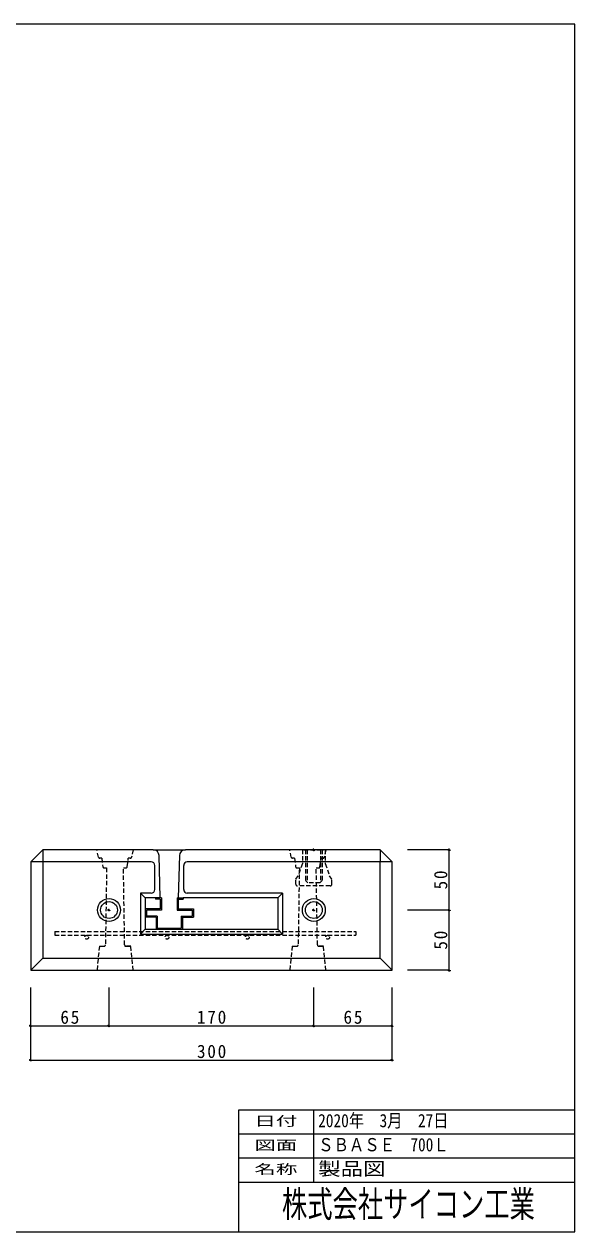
# Model space of a CAD drawing. Units: millimetres at full size, sheet at 1:3. Extents: x -3864 to -2494, y -501 to 501.
# Drawn here: x -2951 to -2494, y -501 to 501 of the extents above; entities that cross this region are included whole.
import ezdxf
from ezdxf.enums import TextEntityAlignment as Align

# ---------------------------------------------------------------- set-up
doc = ezdxf.new("R2010")
doc.units = ezdxf.units.MM
doc.header["$LTSCALE"] = 3
doc.header["$PDMODE"] = 32
doc.header["$PDSIZE"] = 1.5
doc.linetypes.add('DASHED1', pattern=[1.8, 1.2, -0.6])
doc.layers.add('0-0_0', color=4, linetype='DASHED1', lineweight=18)
doc.styles.add('ＭＳ ゴシック', font='')
doc.styles.get('ＭＳ ゴシック').set_extended_font_data('MS Gothic')

msp = doc.modelspace()

# ---------------------------------------------------------------- linework, layer by layer
at = {"layer": '0-0_0', "color": 7, "linetype": 'Continuous'}
for p, q in [((-2493.817, 501.26), (-3863.817, 501.26)), ((-2945.477, -194.094), (-2935.477, -184.094)), ((-2843.853, -184.094), (-2935.477, -184.094)), ((-2935.477, -184.094), (-2935.477, -194.094)), ((-2843.853, -184.094), (-2817.1, -184.094)), ((-2837.977, -224.094), (-2838.855, -188.969)), ((-2822.098, -188.969), (-2822.977, -224.094)), ((-2655.477, -184.094), (-2817.1, -184.094)), ((-2645.477, -194.094), (-2655.477, -184.094)), ((-2655.477, -184.094), (-2655.477, -194.094)), ((-2945.477, -194.094), (-2945.477, -284.094)), ((-2845.477, -194.094), (-2945.477, -194.094)), ((-2935.477, -194.094), (-2935.477, -274.094)), ((-2842.477, -217.094), (-2842.477, -197.094)), ((-2818.477, -217.094), (-2818.477, -197.094)), ((-2645.477, -194.094), (-2815.477, -194.094)), ((-2655.477, -274.094), (-2655.477, -194.094)), ((-2645.477, -284.094), (-2645.477, -194.094)), ((-2850.477, -224.094), (-2854.477, -220.094)), ((-2736.477, -220.094), (-2815.477, -220.094)), ((-2736.477, -220.094), (-2740.477, -224.094)), ((-2736.477, -220.094), (-2736.477, -254.094)), ((-2850.477, -224.094), (-2850.477, -250.094)), ((-2841.977, -224.094), (-2850.477, -224.094)), ((-2836.977, -224.094), (-2841.977, -224.094)), ((-2841.977, -224.094), (-2841.977, -225.094)), ((-2837.977, -225.094), (-2841.977, -225.094)), ((-2837.977, -225.094), (-2837.977, -233.094)), ((-2836.977, -224.094), (-2836.977, -234.094)), ((-2823.977, -224.094), (-2818.977, -224.094)), ((-2823.977, -224.094), (-2823.977, -234.094)), ((-2822.977, -225.094), (-2818.977, -225.094)), ((-2822.977, -225.094), (-2822.977, -233.094)), ((-2740.477, -224.094), (-2818.977, -224.094)), ((-2818.977, -224.094), (-2818.977, -225.094)), ((-2740.477, -224.094), (-2740.477, -250.094)), ((-2850.477, -233.094), (-2850.477, -240.094)), ((-2837.977, -233.094), (-2850.477, -233.094)), ((-2841.477, -240.094), (-2850.477, -240.094)), ((-2836.977, -234.094), (-2849.477, -234.094)), ((-2849.477, -234.094), (-2849.477, -239.094)), ((-2840.477, -239.094), (-2849.477, -239.094)), ((-2841.477, -240.094), (-2841.477, -250.094)), ((-2840.477, -239.094), (-2840.477, -249.094)), ((-2823.977, -234.094), (-2811.477, -234.094)), ((-2822.977, -233.094), (-2810.477, -233.094)), ((-2820.477, -239.094), (-2811.477, -239.094)), ((-2820.477, -239.094), (-2820.477, -249.094)), ((-2819.477, -240.094), (-2810.477, -240.094)), ((-2819.477, -240.094), (-2819.477, -250.094)), ((-2811.477, -234.094), (-2811.477, -239.094)), ((-2810.477, -233.094), (-2810.477, -240.094)), ((-2850.477, -250.094), (-2854.477, -254.094)), ((-2850.477, -250.094), (-2740.477, -250.094)), ((-2841.477, -250.094), (-2819.477, -250.094)), ((-2840.477, -249.094), (-2820.477, -249.094)), ((-2736.477, -254.094), (-2740.477, -250.094)), ((-2854.477, -254.094), (-2736.477, -254.094)), ((-2935.477, -274.094), (-2945.477, -284.094)), ((-2945.477, -284.094), (-2645.477, -284.094)), ((-2710.634, -400.178), (-2710.634, -460.178)), ((-2493.817, -420.178), (-2773.017, -420.178)), ((-2493.817, -440.178), (-2773.017, -440.178)), ((-2493.817, -460.178), (-2773.017, -460.178))]:
    msp.add_line(p, q, dxfattribs=at)
at = {"layer": '0-0_0'}
for p, q in [((-2889.146, -190.304), (-2890.477, -184.094)), ((-2860.477, -184.094), (-2861.807, -190.304)), ((-2729.146, -190.304), (-2730.477, -184.094)), ((-2718.727, -184.094), (-2702.227, -184.094)), ((-2717.477, -184.094), (-2717.477, -209.594)), ((-2715.977, -184.094), (-2715.977, -211.094)), ((-2704.977, -184.094), (-2704.977, -211.094)), ((-2703.477, -184.094), (-2703.477, -209.594)), ((-2700.477, -184.094), (-2701.807, -190.304)), ((-2886.477, -191.094), (-2888.168, -191.094)), ((-2886.477, -191.094), (-2885.586, -198.218)), ((-2884.594, -199.094), (-2882.477, -199.094)), ((-2882.477, -199.094), (-2883.461, -263.11)), ((-2868.477, -199.094), (-2866.359, -199.094)), ((-2867.492, -263.11), (-2868.477, -199.094)), ((-2865.367, -198.218), (-2864.477, -191.094)), ((-2862.785, -191.094), (-2864.477, -191.094)), ((-2726.477, -191.094), (-2728.168, -191.094)), ((-2726.477, -191.094), (-2725.586, -198.218)), ((-2724.594, -199.094), (-2722.477, -199.094)), ((-2722.477, -199.094), (-2723.461, -263.11)), ((-2708.477, -199.094), (-2706.359, -199.094)), ((-2707.492, -263.11), (-2708.477, -199.094)), ((-2705.367, -198.218), (-2704.477, -191.094)), ((-2702.785, -191.094), (-2704.477, -191.094)), ((-2725.477, -208.449), (-2723.477, -205.593)), ((-2725.477, -212.594), (-2725.477, -208.449)), ((-2715.477, -211.594), (-2717.477, -209.594)), ((-2703.477, -209.594), (-2705.477, -211.594)), ((-2695.477, -208.449), (-2697.477, -205.593)), ((-2695.477, -208.449), (-2695.51, -208.449)), ((-2695.477, -212.594), (-2695.477, -208.449)), ((-2696.977, -214.094), (-2723.977, -214.094)), ((-2705.477, -211.594), (-2715.477, -211.594)), ((-2925.58, -251.894), (-2925.58, -255.094)), ((-2925.58, -251.894), (-2675.58, -251.894)), ((-2925.58, -255.094), (-2675.58, -255.094)), ((-2675.58, -251.894), (-2675.58, -255.094)), ((-2888.477, -264.094), (-2890.477, -284.094)), ((-2888.477, -264.094), (-2884.461, -264.094)), ((-2867.477, -264.094), (-2867.492, -264.094)), ((-2862.477, -264.094), (-2866.492, -264.094)), ((-2866.492, -264.094), (-2862.477, -264.094)), ((-2860.477, -284.094), (-2862.477, -264.094)), ((-2728.477, -264.094), (-2730.477, -284.094)), ((-2728.477, -264.094), (-2724.461, -264.094)), ((-2707.477, -264.094), (-2707.492, -264.094)), ((-2702.477, -264.094), (-2706.492, -264.094)), ((-2706.492, -264.094), (-2702.477, -264.094)), ((-2700.477, -284.094), (-2702.477, -264.094))]:
    msp.add_line(p, q, dxfattribs=at)
at = {"layer": '0-0_0', "linetype": 'Continuous'}
for p, q in [((-2598.062, -184.094), (-2632.636, -184.094)), ((-2598.062, -234.094), (-2598.062, -184.094)), ((-2598.062, -234.094), (-2632.636, -234.094)), ((-2598.062, -284.094), (-2598.062, -234.094)), ((-2598.062, -284.094), (-2632.636, -284.094)), ((-2945.477, -330.188), (-2945.477, -298.464)), ((-2945.477, -358.595), (-2945.477, -298.464)), ((-2880.477, -330.188), (-2880.477, -298.464)), ((-2710.477, -330.188), (-2710.477, -298.464)), ((-2645.477, -330.188), (-2645.477, -298.464)), ((-2645.477, -358.595), (-2645.477, -298.464)), ((-2945.477, -330.188), (-2880.477, -330.188)), ((-2880.477, -330.188), (-2710.477, -330.188)), ((-2710.477, -330.188), (-2645.477, -330.188)), ((-2945.477, -358.595), (-2645.477, -358.595))]:
    msp.add_line(p, q, dxfattribs=at)
at = {"layer": '0-0_0', "color": 7, "linetype": 'Continuous'}
for points in [[(-3863.817, -501.24), (-2493.817, -501.24), (-2493.817, 501.26)], [(-2845.477, -220.094), (-2854.477, -220.094), (-2854.477, -254.094)], [(-2935.477, -274.094), (-2655.477, -274.094), (-2645.477, -284.094)], [(-2493.817, -400.178), (-2773.017, -400.178), (-2773.017, -501.24)]]:
    msp.add_lwpolyline(points, dxfattribs=at)
at = {"layer": '0-0_0'}
for points in [[(-2719.977, -184.094), (-2719.977, -195.594), (-2723.477, -205.593)], [(-2700.977, -184.094), (-2700.977, -195.594), (-2697.477, -205.593)]]:
    msp.add_lwpolyline(points, dxfattribs=at)
at = {"layer": '0-0_0', "color": 7, "linetype": 'Continuous'}
for centre, radius in [((-2880.477, -234.094), 9.5), ((-2880.477, -234.094), 7), ((-2710.477, -234.094), 9.5), ((-2710.477, -234.094), 7)]:
    msp.add_circle(centre, radius, dxfattribs=at)
at = {"layer": '0-0_0'}
for centre in [(-2898.98, -256.694), (-2832.313, -256.694), (-2765.646, -256.694), (-2698.98, -256.694)]:
    msp.add_circle(centre, 1.6, dxfattribs=at)
for centre, radius, start, end in [((-2888.168, -190.094), 1, 192.09476, 270), ((-2862.785, -190.094), 1, 270, 347.90524), ((-2728.168, -190.094), 1, 192.09476, 270), ((-2702.785, -190.094), 1, 270, 347.90524), ((-2884.594, -198.094), 1, 187.12502, 270), ((-2866.359, -198.094), 1, 270, 352.87498), ((-2724.594, -198.094), 1, 187.12502, 270), ((-2706.359, -198.094), 1, 270, 352.87498), ((-2723.977, -212.594), 1.5, 180, 270), ((-2697, -212.591), 1.503, 270.00069, 270.90498), ((-2696.977, -212.594), 1.5, 270, 0), ((-2884.461, -263.094), 1, 270, 359.1186), ((-2866.492, -263.094), 1, 180.8814, 270), ((-2724.461, -263.094), 1, 270, 359.1186), ((-2706.492, -263.094), 1, 180.8814, 270)]:
    msp.add_arc(centre, radius, start, end, dxfattribs=at)
at = {"layer": '0-0_0', "color": 7, "linetype": 'Continuous'}
for centre, radius, start, end in [((-2843.853, -189.094), 5, 1.4321, 90), ((-2817.1, -189.094), 5, 90, 178.5679), ((-2845.477, -197.094), 3, 0, 90), ((-2815.477, -197.094), 3, 90, 180), ((-2845.477, -217.094), 3, 270, 0), ((-2815.477, -217.094), 3, 180, 270)]:
    msp.add_arc(centre, radius, start, end, dxfattribs=at)
at = {"layer": '0-0_0', "color": 7}
for p in [(-2710.477, -184.094), (-2880.477, -234.094), (-2710.477, -234.094)]:
    msp.add_point(p, dxfattribs=at)
at = {"layer": '0-0_0'}
for p in [(-2598.062, -184.094), (-2598.062, -234.094), (-2598.062, -284.094), (-2945.477, -330.188), (-2880.477, -330.188), (-2710.477, -330.188), (-2645.477, -330.188), (-2945.477, -358.595), (-2645.477, -358.595)]:
    msp.add_point(p, dxfattribs=at)

# ---------------------------------------------------------------- texts
at = {"layer": '0-0_0', "color": 7, "style": 'ＭＳ ゴシック'}
for s, height, width, p in [('日付', 7.918, 1.65, (-2759.826, -415.578)), ('2020年\u30003月\u300027日', 11, 0.85, (-2706.873, -417.678)), ('図面', 7.918, 1.65, (-2759.826, -435.578)), ('ＳＢＡＳＥ\u3000700Ｌ', 11, 0.85, (-2706.873, -437.678)), ('名称', 7.918, 1.65, (-2759.826, -455.578)), ('製品図', 10.95, 1.25, (-2706.873, -457.644)), ('株式会社サイコン工業', 21.99, 0.7, (-2736.917, -495.709))]:
    msp.add_text(s, height=height, dxfattribs=dict(at, width=width)).set_placement(p, align=Align.BOTTOM_LEFT)
at = {"layer": '0-0_0', "color": 3, "char_height": 11, "attachment_point": 7, "rotation": 90, "style": 'ＭＳ ゴシック'}
for insert in [(-2599.562, -216.969), (-2599.562, -266.969)]:
    msp.add_mtext('\\T1.21;\\W0.95;50', dxfattribs=dict(at, insert=insert))
at = {"layer": '0-0_0', "color": 3, "char_height": 11, "attachment_point": 7, "style": 'ＭＳ ゴシック'}
for s, insert in [('\\T1.21;\\W0.95;65', (-2920.852, -328.688)), ('\\T1.21;\\W0.95;170', (-2807.477, -328.688)), ('\\T1.21;\\W0.95;65', (-2685.852, -328.688)), ('\\T1.21;\\W0.95;300', (-2807.477, -357.095))]:
    msp.add_mtext(s, dxfattribs=dict(at, insert=insert))

doc.saveas('drawing.dxf')
